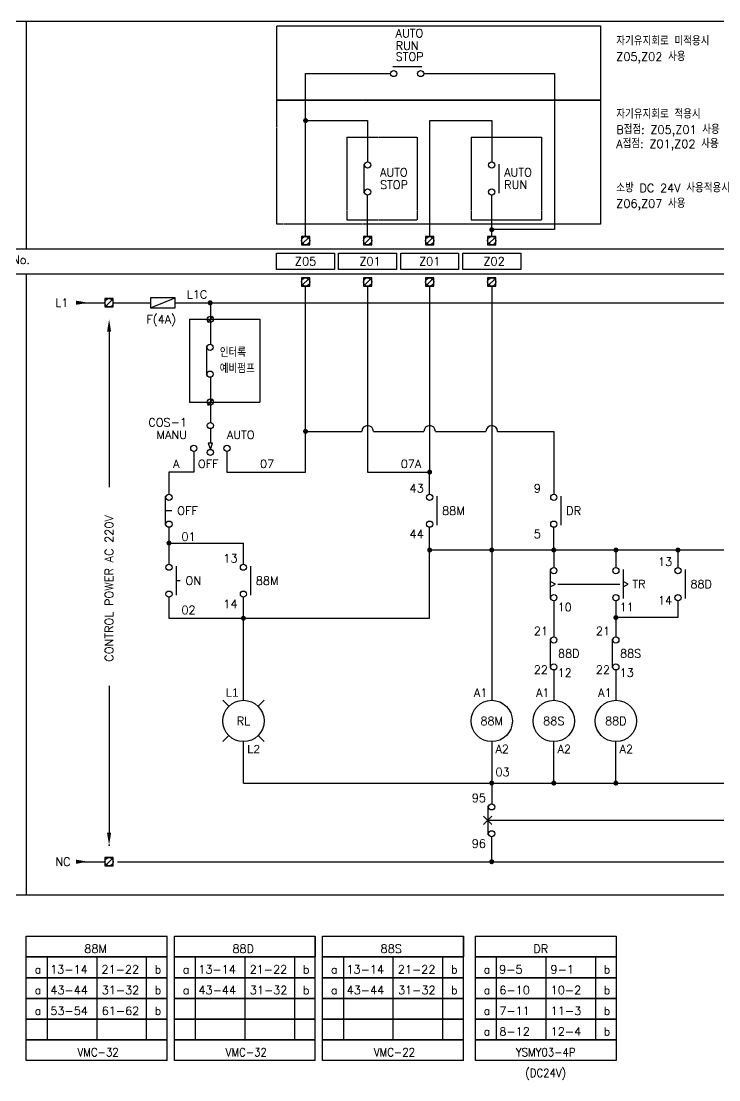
# Model space of a CAD drawing. Header units: millimetres. Extents: x 60229 to 91621, y 21923 to 36546.
# Drawn here: x 80825 to 82913, y 22532 to 25699 of the extents above; entities that cross this region are included whole.
import ezdxf
from ezdxf.enums import TextEntityAlignment as Align

# ---------------------------------------------------------------- set-up
doc = ezdxf.new("R2010")
doc.units = ezdxf.units.MM
for name, pattern in [('CENTER', [2, 1.25, -0.25, 0.25, -0.25]), ('HIDDEN', [2.5, 1.5, -1]), ('HIDDEN2', [3, 2, -1])]:
    doc.linetypes.add(name, pattern=pattern)
doc.styles.add('ROMANS', font='romans.shx', dxfattribs={"bigfont": 'fhg.shx'})
doc.styles.get("Standard").update_dxf_attribs({"font": 'arial.ttf'})

# ---------------------------------------------------------------- blocks, each defined once
blk = doc.blocks.new('SQTER')
at = {"color": 3}
for p, q in [((-1, 1), (-1, -1)), ((1, 1), (-1, 1)), ((1, -1), (1, 1)), ((-1, -1), (1, -1))]:
    blk.add_line(p, q, dxfattribs=at)
at = {"color": 8}
blk.add_line((0.71, 0.71), (-0.71, -0.71), dxfattribs=at)
blk.add_circle((0, 0), 1, dxfattribs=at)
blk = doc.blocks.new('PMA')
blk.add_line((1.73, 3.5), (1.73, -3.5))
for centre in [(0, 3.25), (0, -3.25)]:
    blk.add_circle(centre, 0.75)
blk = doc.blocks.new('PBSA')
for p, q in [((0, 2.73), (0, 1.73)), ((-3.5, 1.73), (3.5, 1.73))]:
    blk.add_line(p, q)
for centre in [(-3.25, 0), (3.25, 0)]:
    blk.add_circle(centre, 0.75)
blk = doc.blocks.new('PBSB')
for p, q in [((-0.88, 3.5), (-0.88, -3.5)), ((0.68, 0), (-0.88, 0))]:
    blk.add_line(p, q)
for centre in [(0, 3.25), (0, -3.25)]:
    blk.add_circle(centre, 0.75)
blk = doc.blocks.new('PMB')
blk.add_line((-0.88, 3.5), (-0.88, -3.5))
for centre in [(0, 3.25), (0, -3.25)]:
    blk.add_circle(centre, 0.75)
blk = doc.blocks.new('TMRA')
for p, q in [((0, 3), (-0.64, 1.73)), ((0.64, 1.73), (0, 3)), ((-3.5, 1.73), (3.5, 1.73))]:
    blk.add_line(p, q)
for centre in [(-3.25, 0), (3.25, 0)]:
    blk.add_circle(centre, 0.75)
blk = doc.blocks.new('SEL3')
for p, q in [((-2.5, 0), (1, 0)), ((1, 0.5), (1, -0.5)), ((2.5, 0), (1, 0.5)), ((1, -0.5), (2.5, 0))]:
    blk.add_line(p, q)
for centre in [(2.25, 4), (-3.25, 0), (3.25, 0), (2.25, -4)]:
    blk.add_circle(centre, 0.75)
blk = doc.blocks.new('SS3')
at = {"color": 7, "rotation": 270}
blk.add_blockref('SEL3', (0, -4), dxfattribs=at)

msp = doc.modelspace()

# ---------------------------------------------------------------- linework, layer by layer
at = {"color": 3, "linetype": 'CENTER', "lineweight": -2}
for p, q in [((80740.9, 25699), (85014.5, 25699)), ((80840, 25699), (80840, 25017.7)), ((80740.9, 25017.7), (85014.5, 25017.7)), ((80740.9, 24943.4), (85014.5, 24943.4)), ((80840, 24943.4), (80840, 23085.3)), ((80740.9, 23085.3), (85014.5, 23085.3))]:
    msp.add_line(p, q, dxfattribs=at)
at = {"color": 12, "lineweight": -2}
for p, q in [((81675.9, 25054.8), (81675.9, 25542.3)), ((81675.9, 25401.7), (81861.7, 25401.7)), ((81861.7, 25401.7), (81861.7, 25277.8)), ((82047.5, 25054.8), (82047.5, 25401.7)), ((82047.5, 25401.7), (82233.3, 25401.7)), ((82233.3, 25401.7), (82233.3, 25277.8)), ((81861.7, 25054.8), (81861.7, 25178.7)), ((82233.3, 25054.8), (82233.3, 25178.7))]:
    msp.add_line(p, q, dxfattribs=at)
at = {"color": 1, "lineweight": -2}
for p, q in [((81675.9, 25542.3), (81930.6, 25542.3)), ((82029.7, 25542.3), (82421.3, 25542.3)), ((82421.3, 25542.3), (82421.3, 25075.3)), ((82421.3, 25075.3), (82233.3, 25075.3))]:
    msp.add_line(p, q, dxfattribs=at)
at = {"color": 3, "linetype": 'HIDDEN2', "lineweight": -2}
for p, q in [((81799.8, 25352.1), (81799.8, 25104.4)), ((81799.8, 25352.1), (82010.4, 25352.1)), ((82010.4, 25352.1), (82010.4, 25104.4)), ((82171.4, 25352.1), (82171.4, 25104.4)), ((82171.4, 25352.1), (82382, 25352.1)), ((82382, 25352.1), (82382, 25104.4)), ((81799.8, 25104.4), (82010.4, 25104.4)), ((82171.4, 25104.4), (82382, 25104.4)), ((81328.3, 24807.1), (81328.3, 24559.4)), ((81328.3, 24807.1), (81538.9, 24807.1)), ((81538.9, 24807.1), (81538.9, 24559.4)), ((81328.3, 24559.4), (81538.9, 24559.4)), ((82431.5, 24014.8), (82617.3, 24014.8))]:
    msp.add_line(p, q, dxfattribs=at)
at = {"lineweight": -2}
for p, q in [((81675.9, 24350), (81675.9, 24906.2)), ((81861.7, 24906.2), (81861.7, 24350)), ((82047.5, 24350), (82047.5, 24906.2)), ((82233.3, 24906.2), (82233.3, 24116.9)), ((81211.6, 24871.5), (81211.6, 24841.8)), ((81285.9, 24871.5), (81211.6, 24871.5)), ((81285.9, 24841.8), (81285.9, 24871.5)), ((81013.4, 24856.6), (81075.4, 24856.6)), ((81100.1, 24856.6), (81211.6, 24856.6)), ((81211.6, 24841.8), (81285.9, 24841.8)), ((81285.9, 24856.6), (83362.6, 24856.6)), ((81390.9, 24856.6), (81390.9, 24732.8)), ((81390.9, 24856.6), (81390.9, 24732.8)), ((81390.9, 24633.7), (81390.9, 24498.6)), ((81675.9, 24471.8), (81844.5, 24471.8)), ((81878.9, 24471.8), (82030.3, 24471.8)), ((82064.7, 24471.8), (82216.1, 24471.8)), ((82250.6, 24471.8), (82419.1, 24471.8)), ((82419.1, 24471.8), (82419.1, 24284)), ((81341.3, 24411.9), (81341.3, 24350)), ((81440.4, 24411.9), (81440.4, 24350)), ((81341.3, 24350), (81267, 24350)), ((81267, 24350), (81267, 24284)), ((81440.4, 24350), (81675.9, 24350)), ((81861.7, 24350), (82047.5, 24350)), ((82047.4, 24284), (82047.4, 24350)), ((81267, 24184.9), (81267, 24074.7)), ((82047.4, 23912.8), (82047.4, 24184.9)), ((82419.1, 24116.9), (82419.1, 24184.9)), ((81267, 24137.6), (81490, 24137.6)), ((81490, 24074.7), (81490, 24137.6)), ((82976.6, 24116.9), (82047.4, 24116.9)), ((82233.3, 24116.9), (82233.3, 23667.5)), ((82419.1, 24116.9), (82419.1, 24064.4)), ((82604.9, 24116.9), (82604.9, 24064.4)), ((82790.8, 24116.9), (82790.8, 24064.4)), ((82408.3, 24058.2), (82408.3, 23971.5)), ((82424.1, 24014.8), (82408.3, 24022.7)), ((82408.3, 24007), (82424.1, 24014.8)), ((81267, 23975.6), (81267, 23912.8)), ((81490, 23667.5), (81490, 23975.6)), ((82419.1, 23965.3), (82419.1, 23857.1)), ((82604.9, 23965.3), (82604.9, 23857.1)), ((82790.8, 23965.3), (82790.8, 23914.8)), ((81267, 23912.8), (82047.4, 23912.8)), ((82790.8, 23914.8), (82604.9, 23914.8)), ((82419.1, 23758), (82419.1, 23667.5)), ((82604.9, 23758), (82604.9, 23667.5)), ((81428, 23667.5), (81446.2, 23649.3)), ((81551.9, 23667.5), (81533.8, 23649.3)), ((81446.2, 23561.7), (81428, 23543.6)), ((81490, 23419.7), (81490, 23543.6)), ((81533.8, 23561.7), (81551.9, 23543.6)), ((82233.3, 23543.6), (82233.3, 23357.8)), ((82419.1, 23419.7), (82419.1, 23543.6)), ((82604.9, 23419.7), (82604.9, 23543.6)), ((81490, 23419.7), (82976.6, 23419.7)), ((82221.2, 23351.6), (82221.2, 23264.9)), ((82233.3, 23320.6), (82208.6, 23295.8)), ((82208.6, 23320.6), (82233.3, 23295.8)), ((82233.3, 23184.4), (82233.3, 23258.7)), ((81013.4, 23184.4), (81075.4, 23184.4)), ((81112.5, 23184.4), (83841.3, 23184.4)), ((80840, 22899.5), (80840, 22961.4)), ((80840, 22961.4), (81261.2, 22961.4)), ((81261.2, 22899.5), (81261.2, 22961.4)), ((81283.6, 22899.5), (81283.6, 22961.4)), ((81283.6, 22961.4), (81704.7, 22961.4)), ((81704.7, 22961.4), (81704.7, 22899.5)), ((81704.7, 22899.5), (81704.7, 22961.4)), ((81727.1, 22899.5), (81727.1, 22961.4)), ((81727.1, 22961.4), (82148.3, 22961.4)), ((82148.3, 22961.4), (82148.3, 22899.5)), ((82148.3, 22899.5), (82148.3, 22961.4)), ((82184.3, 22961.4), (82605.5, 22961.4)), ((82184.3, 22899.5), (82184.3, 22961.4)), ((82605.5, 22961.4), (82605.5, 22899.5)), ((80840, 22837.5), (80840, 22899.5)), ((80840, 22899.5), (81261.2, 22899.5)), ((81261.2, 22899.5), (80840, 22899.5)), ((80901.9, 22899.5), (80901.9, 22651.7)), ((81050.6, 22899.5), (81050.6, 22651.7)), ((81199.2, 22899.5), (81199.2, 22651.7)), ((81261.2, 22837.5), (81261.2, 22899.5)), ((81283.6, 22837.5), (81283.6, 22899.5)), ((81283.6, 22899.5), (81704.7, 22899.5)), ((81704.7, 22899.5), (81283.6, 22899.5)), ((81345.5, 22899.5), (81345.5, 22651.7)), ((81494.1, 22899.5), (81494.1, 22651.7)), ((81642.8, 22899.5), (81642.8, 22651.7)), ((81704.7, 22837.5), (81704.7, 22899.5)), ((81727.1, 22837.5), (81727.1, 22899.5)), ((81727.1, 22899.5), (82148.3, 22899.5)), ((82148.3, 22899.5), (81727.1, 22899.5)), ((81789.1, 22899.5), (81789.1, 22651.7)), ((81937.7, 22899.5), (81937.7, 22651.7)), ((82086.3, 22899.5), (82086.3, 22651.7)), ((82148.3, 22837.5), (82148.3, 22899.5)), ((82184.3, 22899.5), (82605.5, 22899.5)), ((82605.5, 22899.5), (82184.3, 22899.5)), ((82184.3, 22837.5), (82184.3, 22899.5)), ((82246.2, 22899.5), (82246.2, 22651.7)), ((82394.9, 22899.5), (82394.9, 22651.7)), ((82543.5, 22899.5), (82543.5, 22651.7)), ((82605.5, 22899.5), (82605.5, 22837.5)), ((80840, 22775.6), (80840, 22837.5)), ((80840, 22837.5), (81261.2, 22837.5)), ((81261.2, 22837.5), (80840, 22837.5)), ((81261.2, 22775.6), (81261.2, 22837.5)), ((81283.6, 22775.6), (81283.6, 22837.5)), ((81283.6, 22837.5), (81704.7, 22837.5)), ((81704.7, 22837.5), (81283.6, 22837.5)), ((81704.7, 22775.6), (81704.7, 22837.5)), ((81727.1, 22775.6), (81727.1, 22837.5)), ((81727.1, 22837.5), (82148.3, 22837.5)), ((82148.3, 22837.5), (81727.1, 22837.5)), ((82148.3, 22775.6), (82148.3, 22837.5)), ((82184.3, 22837.5), (82605.5, 22837.5)), ((82605.5, 22837.5), (82184.3, 22837.5)), ((82184.3, 22775.6), (82184.3, 22837.5)), ((82605.5, 22837.5), (82605.5, 22775.6)), ((80840, 22775.6), (81261.2, 22775.6)), ((81261.2, 22775.6), (80840, 22775.6)), ((80840, 22713.6), (80840, 22775.6)), ((81261.2, 22713.6), (81261.2, 22775.6)), ((81283.6, 22775.6), (81704.7, 22775.6)), ((81704.7, 22775.6), (81283.6, 22775.6)), ((81283.6, 22713.6), (81283.6, 22775.6)), ((81704.7, 22713.6), (81704.7, 22775.6)), ((81727.1, 22775.6), (82148.3, 22775.6)), ((82148.3, 22775.6), (81727.1, 22775.6)), ((81727.1, 22713.6), (81727.1, 22775.6)), ((82148.3, 22713.6), (82148.3, 22775.6)), ((82184.3, 22713.6), (82184.3, 22775.6)), ((82184.3, 22775.6), (82605.5, 22775.6)), ((82605.5, 22775.6), (82184.3, 22775.6)), ((82605.5, 22775.6), (82605.5, 22713.6)), ((80840, 22651.7), (80840, 22713.6)), ((80840, 22713.6), (81261.2, 22713.6)), ((81261.2, 22713.6), (80840, 22713.6)), ((81261.2, 22651.7), (81261.2, 22713.6)), ((81283.6, 22651.7), (81283.6, 22713.6)), ((81283.6, 22713.6), (81704.7, 22713.6)), ((81704.7, 22713.6), (81283.6, 22713.6)), ((81704.7, 22651.7), (81704.7, 22713.6)), ((81727.1, 22651.7), (81727.1, 22713.6)), ((81727.1, 22713.6), (82148.3, 22713.6)), ((82148.3, 22713.6), (81727.1, 22713.6)), ((82148.3, 22651.7), (82148.3, 22713.6)), ((82605.5, 22713.6), (82184.3, 22713.6)), ((82184.3, 22713.6), (82605.5, 22713.6)), ((82184.3, 22713.6), (82605.5, 22713.6)), ((82605.5, 22713.6), (82184.3, 22713.6)), ((82184.3, 22651.7), (82184.3, 22713.6)), ((82605.5, 22713.6), (82605.5, 22651.7)), ((80840, 22589.8), (80840, 22651.7)), ((80840, 22651.7), (81261.2, 22651.7)), ((81261.2, 22651.7), (80840, 22651.7)), ((80840, 22651.7), (81261.2, 22651.7)), ((81261.2, 22651.7), (80840, 22651.7)), ((81261.2, 22589.8), (81261.2, 22651.7)), ((81283.6, 22589.8), (81283.6, 22651.7)), ((81283.6, 22651.7), (81704.7, 22651.7)), ((81704.7, 22651.7), (81283.6, 22651.7)), ((81283.6, 22651.7), (81704.7, 22651.7)), ((81704.7, 22651.7), (81283.6, 22651.7)), ((81704.7, 22589.8), (81704.7, 22651.7)), ((81727.1, 22589.8), (81727.1, 22651.7)), ((81727.1, 22651.7), (82148.3, 22651.7)), ((82148.3, 22651.7), (81727.1, 22651.7)), ((81727.1, 22651.7), (82148.3, 22651.7)), ((82148.3, 22651.7), (81727.1, 22651.7)), ((82148.3, 22589.8), (82148.3, 22651.7)), ((82184.3, 22651.7), (82605.5, 22651.7)), ((82605.5, 22651.7), (82184.3, 22651.7)), ((82184.3, 22651.7), (82605.5, 22651.7)), ((82605.5, 22651.7), (82184.3, 22651.7)), ((82184.3, 22589.8), (82184.3, 22651.7)), ((82605.5, 22651.7), (82605.5, 22589.8)), ((81261.2, 22589.8), (80840, 22589.8)), ((81704.7, 22589.8), (81283.6, 22589.8)), ((82148.3, 22589.8), (81727.1, 22589.8)), ((82605.5, 22589.8), (82184.3, 22589.8))]:
    msp.add_line(p, q, dxfattribs=at)
at = {"color": 3, "lineweight": -2}
msp.add_line((81211.6, 24841.8), (81285.9, 24871.5), dxfattribs=at)
at = {"linetype": 'Continuous'}
for p, q in [((81383, 24797.4), (81398.8, 24816.8)), ((81383, 24549.7), (81398.8, 24569))]:
    msp.add_line(p, q, dxfattribs=at)
at = {"color": 3, "linetype": 'ByBlock', "lineweight": -2}
for p, q in [((81087.8, 24769.9), (81087.8, 24305.4)), ((81087.8, 23710.8), (81087.8, 23271.1))]:
    msp.add_line(p, q, dxfattribs=at)
at = {"color": 3, "linetype": 'HIDDEN', "lineweight": -2}
msp.add_line((83211.9, 23308.2), (82220.9, 23308.2), dxfattribs=at)
at = {"color": 2, "linetype": 'HIDDEN', "lineweight": -2}
for points in [[(81590.3, 25685.5), (82559.4, 25685.5), (82559.4, 25462.4), (81590.3, 25462.4)], [(81590.3, 25462.4), (82559.4, 25462.4), (82559.4, 25091.4), (81590.3, 25091.4)]]:
    msp.add_lwpolyline(points, close=True, dxfattribs=at)
at = {"color": 1, "lineweight": -2, "const_width": 7.43}
for points in [[(81672.3, 25401.7, 1), (81679.7, 25401.7, 1)], [(82229.7, 25075.3, 1), (82237.2, 25075.3, 1)]]:
    msp.add_lwpolyline(points, format="xyb", close=True, dxfattribs=at)
at = {"color": 3, "lineweight": -2}
for points in [[(81589.2, 24955.7), (81589.2, 25005.3), (81762.6, 25005.3), (81762.6, 24955.7)], [(81775, 24955.7), (81775, 25005.3), (81948.4, 25005.3), (81948.4, 24955.7)], [(81960.8, 24955.7), (81960.8, 25005.3), (82134.2, 25005.3), (82134.2, 24955.7)], [(82146.6, 24955.7), (82146.6, 25005.3), (82320, 25005.3), (82320, 24955.7)]]:
    msp.add_lwpolyline(points, close=True, dxfattribs=at)
at = {"lineweight": -2, "const_width": 7.43}
for points in [[(81386.5, 24856.6, 1), (81394, 24856.6, 1)], [(81672.2, 24471.8, 1), (81679.6, 24471.8, 1)], [(82043.8, 24350, 1), (82051.2, 24350, 1)], [(81263.3, 24137.6, 1), (81270.7, 24137.6, 1)], [(82043.7, 24116.9, 1), (82051.1, 24116.9, 1)], [(82229.6, 24116.9, 1), (82237, 24116.9, 1)], [(82415.4, 24116.9, 1), (82422.9, 24116.9, 1)], [(82601.2, 24116.9, 1), (82608.7, 24116.9, 1)], [(82787, 24116.9, 1), (82794.5, 24116.9, 1)], [(81486.3, 23912.8, 1), (81493.7, 23912.8, 1)], [(82601.2, 23914.8, 1), (82608.7, 23914.8, 1)], [(82229.6, 23419.7, 1), (82237, 23419.7, 1)], [(82415.4, 23419.7, 1), (82422.9, 23419.7, 1)], [(82601.2, 23419.7, 1), (82608.7, 23419.7, 1)], [(82229.6, 23184.4, 1), (82237, 23184.4, 1)]]:
    msp.add_lwpolyline(points, format="xyb", close=True, dxfattribs=at)
at = {"linetype": 'Continuous'}
for centre in [(81390.9, 24807.1), (81390.9, 24559.4)]:
    msp.add_circle(centre, 9.29, dxfattribs=at)
at = {"lineweight": -2}
for centre, radius in [((82419.1, 24055.1), 9.29), ((82419.1, 23974.6), 9.29), ((81490, 23605.5), 61.9), ((82233.3, 23605.5), 61.9), ((82419.1, 23605.5), 61.9), ((82604.9, 23605.5), 61.9), ((82233.3, 23348.5), 9.29), ((82233.3, 23268), 9.29)]:
    msp.add_circle(centre, radius, dxfattribs=at)
for centre in [(81861.7, 24471.8), (82047.5, 24471.8), (82233.3, 24471.8)]:
    msp.add_arc(centre, 17.2, 0, 180, dxfattribs=at)
at = {"color": 0, "linetype": 'ByBlock', "lineweight": -2}
msp.add_point((81087.8, 23233.9), dxfattribs=at)
at = {"color": 3, "lineweight": -2}
for points in [[(80988.7, 24862.8), (80988.7, 24850.5), (81025.8, 24856.6)], [(80988.7, 23190.6), (80988.7, 23178.2), (81025.8, 23184.4)]]:
    msp.add_solid(points, dxfattribs=at)
at = {"color": 3, "linetype": 'ByBlock', "lineweight": -2}
for points in [[(81081.6, 24769.9), (81093.9, 24769.9), (81087.8, 24807.1)], [(81081.6, 23271.1), (81093.9, 23271.1), (81087.8, 23233.9)]]:
    msp.add_solid(points, dxfattribs=at)

# ---------------------------------------------------------------- block references
at = {"color": 12, "lineweight": -2, "xscale": 12.38728441512454, "yscale": 12.38728441512454, "zscale": 12.38728441512454, "rotation": 90}
msp.add_blockref('PMA', (81980.2, 25542.3), dxfattribs=at)
at = {"color": 12, "lineweight": -2, "xscale": 12.38728441512454, "yscale": 12.38728441512454, "zscale": 12.38728441512454}
for name, p in [('PMB', (81861.7, 25228.3)), ('PMA', (82233.3, 25228.3)), ('PMB', (81390.2, 24683.2))]:
    msp.add_blockref(name, p, dxfattribs=at)
at = {"color": 3, "lineweight": -2, "xscale": 12.38728441512454, "yscale": 12.38728441512454, "zscale": 12.38728441512454}
for p in [(81675.9, 25042.5), (81861.7, 25042.5), (82047.5, 25042.5), (82233.3, 25042.5)]:
    msp.add_blockref('SQTER', p, dxfattribs=at)
at = {"lineweight": -2, "xscale": 12.38728441512454, "yscale": 12.38728441512454, "zscale": 12.38728441512454}
for name, p in [('SQTER', (81675.9, 24918.6)), ('SQTER', (81861.7, 24918.6)), ('SQTER', (82047.5, 24918.6)), ('SQTER', (82233.3, 24918.6)), ('SQTER', (81087.8, 24856.6)), ('SS3', (81390.9, 24498.6)), ('PBSB', (81267, 24234.5)), ('PMA', (82047.4, 24234.5)), ('PMA', (82419.1, 24234.5)), ('PMA', (81490, 24025.2)), ('PMA', (82790.8, 24014.8)), ('PMB', (82419.1, 23807.6)), ('PMB', (82604.9, 23807.6)), ('SQTER', (81087.8, 23184.4))]:
    msp.add_blockref(name, p, dxfattribs=at)
at = {"lineweight": -2, "xscale": 12.38728441512454, "yscale": 12.38728441512454, "zscale": 12.38728441512454, "rotation": 270}
for name, p in [('PBSA', (81267, 24025.2)), ('TMRA', (82604.9, 24014.8))]:
    msp.add_blockref(name, p, dxfattribs=at)

# ---------------------------------------------------------------- texts
at = {"color": 12, "lineweight": -2, "style": 'ROMANS'}
for s, p in [('AUTO', (81945.6, 25650.6)), ('RUN', (81945.6, 25613.4)), ('STOP', (81945.6, 25580.4)), ('AUTO', (81898.9, 25234.5)), ('AUTO', (82270.5, 25234.5)), ('STOP', (81898.9, 25197.3)), ('RUN', (82270.5, 25197.3)), ('MANU', (81229.8, 24449.1)), ('AUTO', (81440.4, 24449.1))]:
    msp.add_text(s, height=24.77, dxfattribs=at).set_placement(p)
at = {"color": 6, "lineweight": -2, "style": 'ROMANS'}
for s, height, p in [('자기유지회로 미적용시', 24.775, (82606.1, 25626.6)), ('Z05,Z02 사용', 24.77, (82606.1, 25580.2)), ('자기유지회로 적용시', 24.77, (82606.1, 25408)), ('B접점: Z05,Z01 사용', 24.775, (82606.1, 25361.9)), ('A접점: Z01,Z02 사용', 24.775, (82606.1, 25319.5)), ('소방 DC 24V 사용적용시', 24.775, (82606.1, 25187.3)), ('Z06,Z07 사용', 24.77, (82606.1, 25140.9))]:
    msp.add_text(s, height=height, dxfattribs=at).set_placement(p)
at = {"lineweight": -2, "style": 'ROMANS'}
for s, height, p in [('T.B No.', 24.77, (80730.1, 24973)), ('F(4A)', 24.77, (81199.2, 24794.7)), ('43', 24.77, (81987.4, 24289)), ('9', 24.8, (82359.2, 24289)), ('OFF', 24.77, (81291.8, 24222.1)), ('88M', 24.77, (82084.6, 24222.1)), ('DR', 24.77, (82456.3, 24222.1)), ('44', 24.77, (81987.4, 24152.5)), ('5', 24.8, (82359.2, 24152.5)), ('13', 24.77, (81430, 24079.8)), ('13', 24.77, (82730.8, 24069.4)), ('ON', 24.77, (81316.5, 24012.8)), ('88M', 24.77, (81527.1, 24012.8)), ('TR', 24.77, (82654.5, 24002.4)), ('88D', 24.77, (82827.9, 24002.4)), ('14', 24.77, (82730.8, 23953.6)), ('14', 24.77, (81430, 23943.2)), ('21', 24.77, (82359.2, 23862.2)), ('21', 24.77, (82545, 23862.2)), ('88D', 24.77, (82431.5, 23795.2)), ('88S', 24.77, (82617.3, 23795.2)), ('22', 24.77, (82359.2, 23746.4)), ('22', 24.77, (82545, 23746.4)), ('A1', 24.77, (82180.1, 23677.9)), ('A1', 24.77, (82365.9, 23677.9)), ('A1', 24.77, (82551.8, 23677.9)), ('A2', 24.77, (82244.5, 23509.1)), ('A2', 24.77, (82430.3, 23509.1)), ('A2', 24.77, (82616.1, 23509.1)), ('95', 24.77, (82173.4, 23362.8)), ('96', 24.77, (82173.4, 23226.3)), ('88M', 24.77, (81013.4, 22911.8)), ('88D', 24.77, (81457, 22911.8)), ('88S', 24.77, (81900.5, 22911.8)), ('DR', 24.77, (82357.7, 22911.8)), ('a', 24.8, (80864.8, 22849.9)), ('13-14', 24.77, (80911.2, 22849.9)), ('21-22', 24.77, (81065.1, 22849.9)), ('b', 24.8, (81224, 22849.9)), ('a', 24.8, (81308.3, 22849.9)), ('13-14', 24.77, (81354.8, 22849.9)), ('21-22', 24.77, (81508.6, 22849.9)), ('b', 24.8, (81667.6, 22849.9)), ('a', 24.8, (81751.9, 22849.9)), ('13-14', 24.77, (81798.4, 22849.9)), ('21-22', 24.77, (81952.2, 22849.9)), ('b', 24.8, (82111.1, 22849.9)), ('a', 24.8, (82209.1, 22849.9)), ('9-5', 24.77, (82255.5, 22849.9)), ('9-1', 24.77, (82409.3, 22849.9)), ('b', 24.8, (82568.3, 22849.9)), ('a', 24.8, (80864.8, 22788)), ('43-44', 24.77, (80911.8, 22788)), ('31-32', 24.77, (81065.6, 22788)), ('b', 24.8, (81224, 22788)), ('a', 24.8, (81308.3, 22788)), ('43-44', 24.77, (81355.3, 22788)), ('31-32', 24.77, (81509.1, 22788)), ('b', 24.8, (81667.6, 22788)), ('a', 24.8, (81751.9, 22788)), ('43-44', 24.77, (81798.9, 22788)), ('31-32', 24.77, (81952.7, 22788)), ('b', 24.8, (82111.1, 22788)), ('a', 24.8, (82209.1, 22788)), ('6-10', 24.77, (82256, 22788)), ('10-2', 24.77, (82409.9, 22788)), ('b', 24.8, (82568.3, 22788)), ('61-62', 24.77, (81065.6, 22726)), ('a', 24.8, (82209.1, 22726)), ('7-11', 24.77, (82256, 22726)), ('11-3', 24.77, (82409.9, 22726)), ('b', 24.8, (82568.3, 22726)), ('a', 24.8, (82209.1, 22664.1)), ('8-12', 24.77, (82256, 22664.1)), ('12-4', 24.77, (82409.9, 22664.1)), ('b', 24.8, (82568.3, 22664.1))]:
    msp.add_text(s, height=height, dxfattribs=at).set_placement(p)
at = {"color": 2, "lineweight": -2, "style": 'ROMANS'}
for s, p in [('Z05', (81675.9, 24968.1)), ('Z01', (82047.5, 24968.1))]:
    msp.add_text(s, height=24.77, dxfattribs=at).set_placement(p, align=Align.CENTER)
for s, height, p in [('Z01', 24.77, (81836.9, 24968.1)), ('Z02', 24.77, (82208.6, 24968.1)), ('L1C', 24.77, (81320.3, 24869)), ('L1', 24.77, (80926.7, 24844.3)), ('인터록', 24.77, (81419.1, 24695.1)), ('예비펌프', 24.77, (81419.1, 24646.6)), ('A', 24.8, (81279.4, 24362.4)), ('07', 24.77, (81539.5, 24362.4)), ('07A', 24.77, (81960.8, 24362.4)), ('01', 24.77, (81304.2, 24144.3)), ('02', 24.77, (81304.2, 23925.2)), ('10', 24.77, (82430.3, 23933.7)), ('11', 24.77, (82616.1, 23933.7)), ('12', 24.77, (82430.3, 23737.6)), ('13', 24.77, (82616.1, 23737.6)), ('03', 24.77, (82244.5, 23440.3)), ('NC', 24.77, (80926.7, 23172)), ('a', 24.8, (80864.8, 22726)), ('53-54', 24.77, (80911.8, 22726)), ('b', 24.8, (81224, 22726))]:
    msp.add_text(s, height=height, dxfattribs=at).set_placement(p)
at = {"color": 1, "lineweight": -2, "style": 'ROMANS'}
for s, p in [('COS-1', (81205.1, 24486.3)), ('OFF', (81353.7, 24362.4))]:
    msp.add_text(s, height=24.77, dxfattribs=at).set_placement(p)
at = {"lineweight": -2}
for s, p in [('L1', (81436.8, 23677.9)), ('L2', (81501.1, 23509.1))]:
    msp.add_text(s, height=24.77, dxfattribs=at).set_placement(p)
at = {"lineweight": -2, "style": 'ROMANS'}
for s, p in [('RL', (81490, 23605.5)), ('88M', (82233.3, 23605.5)), ('88S', (82419.1, 23605.5)), ('88D', (82604.9, 23605.5))]:
    msp.add_text(s, height=24.77, dxfattribs=at).set_placement(p, align=Align.MIDDLE)
at = {"lineweight": -2, "style": 'ROMANS', "width": 0.9}
for s, p in [('VMC-32', (81054.9, 22602.2)), ('VMC-32', (81498.4, 22602.2)), ('VMC-22', (81942, 22602.2)), ('YSMY03-4P', (82394.9, 22602.2)), ('(DC24V)', (82394.9, 22540.2))]:
    msp.add_text(s, height=24.77, dxfattribs=at).set_placement(p, align=Align.CENTER)
at = {"color": 7, "linetype": 'ByBlock', "lineweight": -2, "insert": (81087.8, 24001.9), "char_height": 24.775, "attachment_point": 5, "rotation": 90, "style": 'ROMANS'}
msp.add_mtext('CONTROL POWER AC 220V', dxfattribs=at)

doc.saveas('drawing.dxf')
